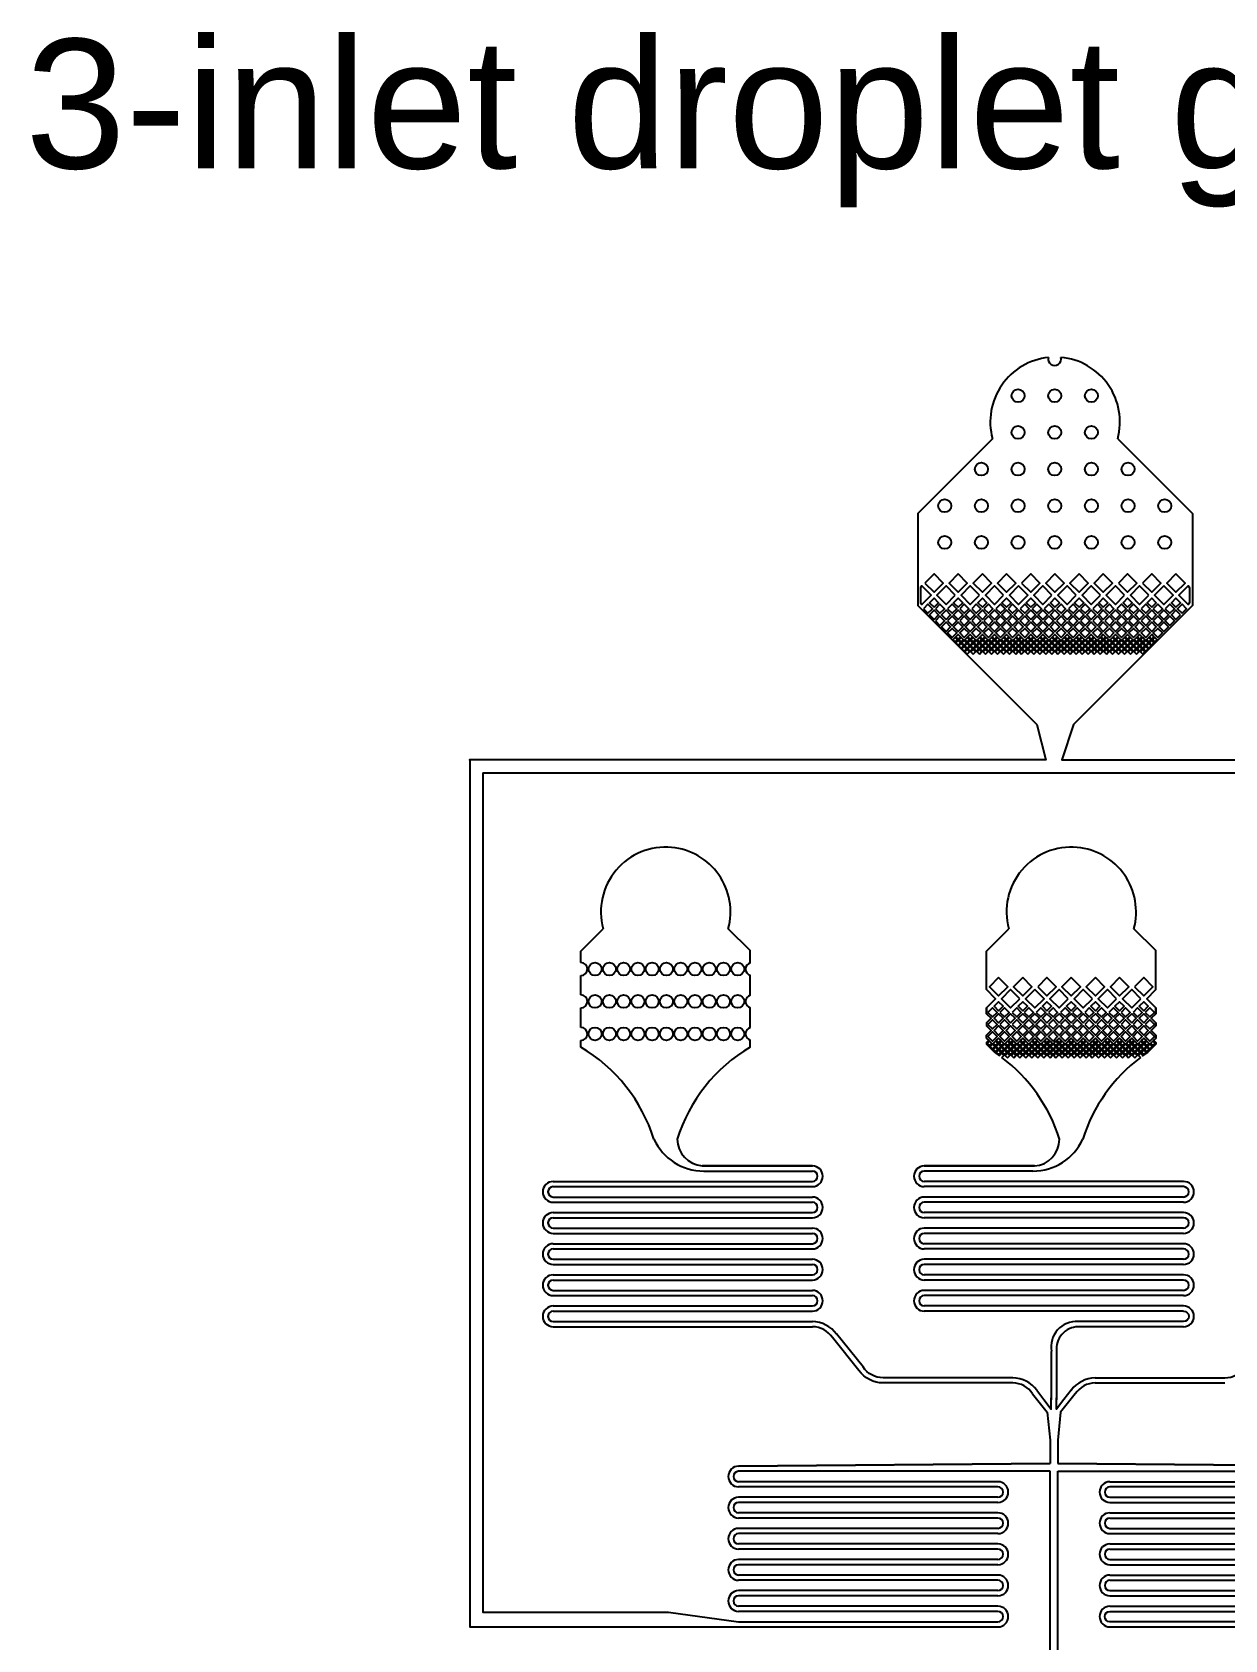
# Model space of a CAD drawing. Header units: inches. Extents: x 1277 to 1304299, y 7085 to 100777.
# Drawn here: x 1277 to 10478, y 16814 to 29211 of the extents above; entities that cross this region are included whole.
import ezdxf

# ---------------------------------------------------------------- set-up
doc = ezdxf.new("R2010")
doc.units = ezdxf.units.IN
doc.header["$MEASUREMENT"] = 0
doc.styles.get("Standard").update_dxf_attribs({"font": 'arial.ttf'})

msp = doc.modelspace()

# ---------------------------------------------------------------- linework, layer by layer
for p, q in [((9727, 24661), (9692, 24625)), ((9692, 24625), (9727, 24590)), ((9738, 24579), (9774, 24543)), ((9738, 24579), (9774, 24543)), ((9809, 24579), (9774, 24614)), ((5510, 21787), (5510, 21937)), ((6817, 21785), (6817, 21939)), ((5510, 21537), (5510, 21687)), ((6817, 21535), (6817, 21689)), ((8639, 21455), (8639, 21478)), ((9852, 21549), (9817, 21513)), ((9817, 21513), (9852, 21478)), ((9863, 21467), (9899, 21431)), ((9863, 21467), (9899, 21431)), ((9934, 21467), (9899, 21502)), ((9945, 21549), (9910, 21513)), ((9910, 21513), (9945, 21478)), ((5510, 21385), (5510, 21437)), ((6817, 21385), (6817, 21439)), ((9945, 21409), (9945, 21420)), ((9945, 21420), (9945, 21409)), ((5296, 20349), (7296, 20349)), ((6458, 20429), (7296, 20429)), ((10159, 20349), (8159, 20349)), ((5296, 20309), (7296, 20309)), ((5296, 20229), (7296, 20229)), ((10159, 20309), (8159, 20309)), ((10159, 20229), (8159, 20229)), ((5296, 20189), (7296, 20189)), ((5296, 20109), (7296, 20109)), ((10159, 20189), (8159, 20189)), ((10159, 20109), (8159, 20109)), ((5296, 20069), (7296, 20069)), ((5296, 19989), (7296, 19989)), ((10159, 20069), (8159, 20069)), ((10159, 19989), (8159, 19989)), ((5296, 19949), (7296, 19949)), ((5296, 19869), (7296, 19869)), ((10159, 19949), (8159, 19949)), ((10159, 19869), (8159, 19869)), ((5296, 19829), (7296, 19829)), ((5296, 19749), (7296, 19749)), ((10159, 19829), (8159, 19829)), ((10159, 19749), (8159, 19749)), ((5296, 19709), (7296, 19709)), ((5296, 19589), (7296, 19589)), ((10159, 19709), (8159, 19709)), ((10159, 19629), (8159, 19629)), ((10159, 19589), (8159, 19589)), ((5296, 19509), (7296, 19509)), ((5296, 19469), (7296, 19469)), ((10159, 19509), (8159, 19509)), ((10159, 19469), (8159, 19469)), ((5296, 19389), (7296, 19389)), ((5296, 19349), (7296, 19349)), ((10159, 19389), (8159, 19389)), ((10159, 19349), (8159, 19349)), ((5296, 19269), (7296, 19269)), ((5296, 19229), (7296, 19229)), ((10159, 19229), (9346, 19229)), ((7654, 18891), (7450, 19145)), ((7687, 18919), (7482, 19173)), ((9478, 18795), (10478, 18795)), ((8727, 18114), (6727, 18114)), ((9099, 18114), (8727, 18114)), ((9129, 18114), (9099, 18114)), ((9129, 16715), (9129, 18114)), ((9189, 16715), (9189, 18114)), ((9189, 18114), (9219, 18114)), ((9219, 18114), (9591, 18114)), ((9591, 18114), (11591, 18114)), ((8727, 18034), (6727, 18034)), ((8727, 17994), (6727, 17994)), ((9591, 18034), (11591, 18034)), ((8727, 17914), (6727, 17914)), ((8727, 17874), (6727, 17874)), ((9591, 17874), (11591, 17874)), ((8727, 17794), (6727, 17794)), ((8727, 17754), (6727, 17754)), ((9591, 17794), (11591, 17794)), ((9591, 17754), (11591, 17754)), ((8727, 17674), (6727, 17674)), ((8727, 17634), (6727, 17634)), ((9591, 17634), (11591, 17634)), ((8727, 17554), (6727, 17554)), ((8727, 17514), (6727, 17514)), ((9591, 17554), (11591, 17554)), ((9591, 17514), (11591, 17514)), ((8727, 17434), (6727, 17434)), ((8727, 17394), (6727, 17394)), ((9591, 17394), (11591, 17394)), ((8727, 17314), (6727, 17314)), ((8727, 17274), (6727, 17274)), ((9591, 17314), (11591, 17314)), ((9591, 17274), (11591, 17274)), ((8727, 17194), (6727, 17194)), ((8727, 17154), (6727, 17154)), ((9591, 17154), (11591, 17154)), ((8727, 17074), (6727, 17074)), ((8727, 17034), (6727, 17034)), ((9591, 17074), (11591, 17074)), ((9591, 17034), (11591, 17034)), ((9591, 16914), (11591, 16914))]:
    msp.add_line(p, q)
for points in [[(8685, 26076), (8108, 25499), (8108, 24791), (9027, 23872), (9097, 23599), (4654, 23599), (4654, 17263), (4654, 16914), (6085, 16914), (6727, 16914), (8727, 16914)], [(9651, 26076), (10229, 25499), (10229, 24791), (9310, 23872), (9221, 23599), (13665, 23599), (13664, 17263), (13664, 16914), (12232, 16914), (11591, 16914)], [(8130, 24930), (8140, 24941), (8130, 24930), (8130, 24810), (8140, 24799), (8211, 24870), (8140, 24941)], [(10204, 24930), (10194, 24941), (10123, 24870), (10194, 24941), (10204, 24930), (10204, 24810), (10194, 24799), (10123, 24870), (10194, 24941), (10204, 24930), (10194, 24941)], [(10204, 24810), (10194, 24799), (10123, 24870), (10194, 24799), (10204, 24810)], [(5510, 22037), (5510, 22126), (5681, 22298)], [(6817, 22035), (6817, 22129), (6647, 22298)], [(8639, 21687), (8709, 21758), (8639, 21829), (8639, 22126), (8810, 22298)], [(9945, 21687), (9945, 21642), (9945, 21687), (9875, 21758), (9945, 21829), (9945, 22129), (9776, 22298)], [(8639, 21687), (8639, 21642), (8639, 21687)], [(8639, 21642), (8674, 21607), (8639, 21571), (8639, 21549)], [(9945, 21642), (9910, 21607), (9945, 21571)], [(8639, 21420), (8656, 21438), (8639, 21455)], [(9945, 21455), (9928, 21438), (9945, 21420)], [(8639, 21420), (8639, 21409), (8656, 21391), (8704, 21344)], [(8757, 21305), (8773, 21321), (8755, 21339), (8738, 21321), (8742, 21317)], [(9945, 21409), (9881, 21344), (9842, 21317), (9846, 21321), (9829, 21339), (9811, 21321), (9827, 21305)], [(6446, 20469), (7296, 20469), (6446, 20469)], [(9009, 20469), (8159, 20469), (9009, 20469)], [(9139, 19039), (9139, 18739), (9139, 18666)], [(9179, 19039), (9179, 18739), (9179, 18666)], [(9028, 18739), (9082, 18668), (9139, 18594), (9139, 18680)], [(9291, 18739), (9236, 18668), (9179, 18594), (9179, 18680)], [(8995, 18711), (9108, 18569), (9129, 18354), (9129, 18174)], [(9323, 18711), (9211, 18569), (9189, 18354), (9189, 18174)]]:
    msp.add_lwpolyline(points)
for points in [[(8163, 24963), (8234, 24893), (8304, 24963), (8234, 25034)], [(8398, 24870), (8327, 24941), (8256, 24870), (8327, 24799)], [(8420, 25034), (8350, 24963), (8420, 24893), (8491, 24963)], [(8584, 24870), (8514, 24941), (8443, 24870), (8514, 24799)], [(8607, 25034), (8536, 24963), (8607, 24893), (8678, 24963)], [(8771, 24870), (8700, 24941), (8630, 24870), (8700, 24799)], [(8794, 25034), (8723, 24963), (8794, 24893), (8864, 24963)], [(8887, 24941), (8816, 24870), (8887, 24799), (8958, 24870)], [(8910, 24963), (8980, 24893), (9051, 24963), (8980, 25034)], [(9144, 24870), (9074, 24941), (9003, 24870), (9074, 24799)], [(9167, 25034), (9096, 24963), (9167, 24893), (9238, 24963)], [(9331, 24870), (9260, 24941), (9190, 24870), (9260, 24799)], [(9354, 25034), (9283, 24963), (9354, 24893), (9424, 24963)], [(9518, 24870), (9447, 24941), (9376, 24870), (9447, 24799)], [(9540, 25034), (9470, 24963), (9540, 24893), (9611, 24963)], [(9704, 24870), (9634, 24941), (9563, 24870), (9634, 24799)], [(9656, 24963), (9727, 24893), (9798, 24963), (9727, 25034)], [(9891, 24870), (9820, 24941), (9750, 24870), (9820, 24799)], [(9843, 24963), (9914, 24893), (9984, 24963), (9914, 25034)], [(10007, 24941), (9936, 24870), (10007, 24799), (10078, 24870)], [(10100, 25034), (10030, 24963), (10100, 24893), (10171, 24963)], [(8152, 24765), (8187, 24730), (8222, 24765), (8187, 24801)], [(8234, 24777), (8269, 24812), (8234, 24847), (8198, 24812)], [(8245, 24765), (8280, 24730), (8316, 24765), (8280, 24801)], [(8338, 24765), (8374, 24730), (8409, 24765), (8374, 24801)], [(8420, 24777), (8456, 24812), (8420, 24847), (8385, 24812)], [(8432, 24765), (8467, 24730), (8502, 24765), (8467, 24801)], [(8525, 24765), (8560, 24730), (8596, 24765), (8560, 24801)], [(8607, 24777), (8642, 24812), (8607, 24847), (8572, 24812)], [(8618, 24765), (8654, 24730), (8689, 24765), (8654, 24801)], [(8712, 24765), (8747, 24730), (8782, 24765), (8747, 24801)], [(8794, 24777), (8829, 24812), (8794, 24847), (8758, 24812)], [(8805, 24765), (8840, 24730), (8876, 24765), (8840, 24801)], [(8898, 24765), (8934, 24730), (8969, 24765), (8934, 24801)], [(8980, 24777), (9016, 24812), (8980, 24847), (8945, 24812)], [(8992, 24765), (9027, 24730), (9062, 24765), (9027, 24801)], [(9085, 24765), (9120, 24730), (9156, 24765), (9120, 24801)], [(9167, 24777), (9202, 24812), (9167, 24847), (9132, 24812)], [(9178, 24765), (9214, 24730), (9249, 24765), (9214, 24801)], [(9272, 24765), (9307, 24730), (9342, 24765), (9307, 24801)], [(9354, 24777), (9389, 24812), (9354, 24847), (9318, 24812)], [(9365, 24765), (9400, 24730), (9436, 24765), (9400, 24801)], [(9458, 24765), (9494, 24730), (9529, 24765), (9494, 24801)], [(9540, 24777), (9576, 24812), (9540, 24847), (9505, 24812)], [(9552, 24765), (9587, 24730), (9622, 24765), (9587, 24801)], [(9645, 24765), (9680, 24730), (9716, 24765), (9680, 24801)], [(9727, 24777), (9762, 24812), (9727, 24847), (9692, 24812)], [(9738, 24765), (9774, 24730), (9809, 24765), (9774, 24801)], [(9832, 24765), (9867, 24730), (9902, 24765), (9867, 24801)], [(9914, 24777), (9949, 24812), (9914, 24847), (9878, 24812)], [(9925, 24765), (9960, 24730), (9996, 24765), (9960, 24801)], [(10018, 24765), (10054, 24730), (10089, 24765), (10054, 24801)], [(10100, 24777), (10136, 24812), (10100, 24847), (10065, 24812)], [(10147, 24730), (10182, 24765), (10147, 24801), (10112, 24765)], [(8234, 24683), (8269, 24719), (8234, 24754), (8198, 24719)], [(8245, 24672), (8280, 24637), (8316, 24672), (8280, 24707)], [(8327, 24683), (8362, 24719), (8327, 24754), (8292, 24719)], [(8338, 24672), (8374, 24637), (8409, 24672), (8374, 24707)], [(8420, 24683), (8456, 24719), (8420, 24754), (8385, 24719)], [(8432, 24672), (8467, 24637), (8502, 24672), (8467, 24707)], [(8514, 24683), (8549, 24719), (8514, 24754), (8478, 24719)], [(8525, 24672), (8560, 24637), (8596, 24672), (8560, 24707)], [(8607, 24683), (8642, 24719), (8607, 24754), (8572, 24719)], [(8618, 24672), (8654, 24637), (8689, 24672), (8654, 24707)], [(8700, 24683), (8736, 24719), (8700, 24754), (8665, 24719)], [(8712, 24672), (8747, 24637), (8782, 24672), (8747, 24707)], [(8794, 24683), (8829, 24719), (8794, 24754), (8758, 24719)], [(8840, 24637), (8876, 24672), (8840, 24707), (8805, 24672)], [(8887, 24683), (8922, 24719), (8887, 24754), (8852, 24719)], [(8934, 24637), (8969, 24672), (8934, 24707), (8898, 24672)], [(8980, 24683), (9016, 24719), (8980, 24754), (8945, 24719)], [(8992, 24672), (9027, 24637), (9062, 24672), (9027, 24707)], [(9074, 24683), (9109, 24719), (9074, 24754), (9038, 24719)], [(9085, 24672), (9120, 24637), (9156, 24672), (9120, 24707)], [(9167, 24683), (9202, 24719), (9167, 24754), (9132, 24719)], [(9178, 24672), (9214, 24637), (9249, 24672), (9214, 24707)], [(9260, 24683), (9296, 24719), (9260, 24754), (9225, 24719)], [(9272, 24672), (9307, 24637), (9342, 24672), (9307, 24707)], [(9354, 24683), (9389, 24719), (9354, 24754), (9318, 24719)], [(9365, 24672), (9400, 24637), (9436, 24672), (9400, 24707)], [(9447, 24683), (9482, 24719), (9447, 24754), (9412, 24719)], [(9458, 24672), (9494, 24637), (9529, 24672), (9494, 24707)], [(9540, 24683), (9576, 24719), (9540, 24754), (9505, 24719)], [(9552, 24672), (9587, 24637), (9622, 24672), (9587, 24707)], [(9634, 24683), (9669, 24719), (9634, 24754), (9598, 24719)], [(9645, 24672), (9680, 24637), (9716, 24672), (9680, 24707)], [(9727, 24683), (9762, 24719), (9727, 24754), (9692, 24719)], [(9738, 24672), (9774, 24637), (9809, 24672), (9774, 24707)], [(9820, 24683), (9856, 24719), (9820, 24754), (9785, 24719)], [(9832, 24672), (9867, 24637), (9902, 24672), (9867, 24707)], [(9914, 24683), (9949, 24719), (9914, 24754), (9878, 24719)], [(9925, 24672), (9960, 24637), (9996, 24672), (9960, 24707)], [(10007, 24683), (10042, 24719), (10007, 24754), (9972, 24719)], [(10054, 24637), (10089, 24672), (10054, 24707), (10018, 24672)], [(10136, 24719), (10100, 24754), (10065, 24719), (10100, 24683)], [(8327, 24661), (8292, 24625), (8327, 24590), (8362, 24625), (8327, 24661), (8362, 24625), (8327, 24590), (8292, 24625)], [(8292, 24625), (8327, 24590), (8362, 24625), (8327, 24661)], [(8374, 24614), (8338, 24579), (8374, 24543), (8409, 24579), (8374, 24614), (8409, 24579), (8374, 24543), (8338, 24579)], [(8338, 24579), (8374, 24543), (8409, 24579), (8374, 24614)], [(8420, 24661), (8385, 24625), (8420, 24590), (8456, 24625), (8420, 24661), (8456, 24625), (8420, 24590), (8385, 24625)], [(8385, 24625), (8420, 24590), (8456, 24625), (8420, 24661)], [(8420, 24532), (8438, 24550), (8420, 24567), (8403, 24550)], [(8467, 24614), (8432, 24579), (8467, 24543), (8502, 24579), (8467, 24614), (8502, 24579), (8467, 24543), (8432, 24579)], [(8432, 24579), (8467, 24543), (8502, 24579), (8467, 24614)], [(8514, 24661), (8478, 24625), (8514, 24590), (8549, 24625), (8514, 24661), (8549, 24625), (8514, 24590), (8478, 24625)], [(8478, 24625), (8514, 24590), (8549, 24625), (8514, 24661)], [(8514, 24532), (8531, 24550), (8514, 24567), (8496, 24550)], [(8560, 24614), (8525, 24579), (8560, 24543), (8596, 24579), (8560, 24614), (8596, 24579), (8560, 24543), (8525, 24579)], [(8525, 24579), (8560, 24543), (8596, 24579), (8560, 24614)], [(8607, 24661), (8572, 24625), (8607, 24590), (8642, 24625), (8607, 24661), (8642, 24625), (8607, 24590), (8572, 24625)], [(8572, 24625), (8607, 24590), (8642, 24625), (8607, 24661)], [(8607, 24532), (8625, 24550), (8607, 24567), (8589, 24550)], [(8654, 24614), (8618, 24579), (8654, 24543), (8689, 24579), (8654, 24614), (8689, 24579), (8654, 24543), (8618, 24579)], [(8618, 24579), (8654, 24543), (8689, 24579), (8654, 24614)], [(8700, 24661), (8665, 24625), (8700, 24590), (8736, 24625), (8700, 24661), (8736, 24625), (8700, 24590), (8665, 24625)], [(8665, 24625), (8700, 24590), (8736, 24625), (8700, 24661)], [(8700, 24532), (8718, 24550), (8700, 24567), (8683, 24550)], [(8747, 24614), (8712, 24579), (8747, 24543), (8782, 24579), (8747, 24614), (8782, 24579), (8747, 24543), (8712, 24579)], [(8712, 24579), (8747, 24543), (8782, 24579), (8747, 24614)], [(8794, 24661), (8758, 24625), (8794, 24590), (8829, 24625), (8794, 24661), (8829, 24625), (8794, 24590), (8758, 24625)], [(8758, 24625), (8794, 24590), (8829, 24625), (8794, 24661)], [(8794, 24532), (8811, 24550), (8794, 24567), (8776, 24550)], [(8840, 24614), (8805, 24579), (8840, 24543), (8876, 24579), (8840, 24614), (8876, 24579), (8840, 24543), (8805, 24579)], [(8805, 24579), (8840, 24543), (8876, 24579), (8840, 24614)], [(8852, 24625), (8887, 24590), (8922, 24625), (8887, 24661), (8852, 24625), (8887, 24661), (8922, 24625), (8887, 24590)], [(8887, 24590), (8922, 24625), (8887, 24661), (8852, 24625)], [(8887, 24532), (8905, 24550), (8887, 24567), (8869, 24550)], [(8898, 24579), (8934, 24543), (8969, 24579), (8934, 24614), (8898, 24579), (8934, 24614), (8969, 24579), (8934, 24543)], [(8934, 24543), (8969, 24579), (8934, 24614), (8898, 24579)], [(8945, 24625), (8980, 24590), (9016, 24625), (8980, 24661), (8945, 24625), (8980, 24661), (9016, 24625), (8980, 24590)], [(8980, 24590), (9016, 24625), (8980, 24661), (8945, 24625)], [(8980, 24532), (8998, 24550), (8980, 24567), (8963, 24550)], [(8992, 24579), (9027, 24543), (9062, 24579), (9027, 24614), (8992, 24579), (9027, 24614), (9062, 24579), (9027, 24543)], [(9027, 24543), (9062, 24579), (9027, 24614), (8992, 24579)], [(9074, 24661), (9038, 24625), (9074, 24590), (9109, 24625), (9074, 24661), (9109, 24625), (9074, 24590), (9038, 24625)], [(9038, 24625), (9074, 24590), (9109, 24625), (9074, 24661)], [(9074, 24532), (9091, 24550), (9074, 24567), (9056, 24550)], [(9120, 24614), (9085, 24579), (9120, 24543), (9156, 24579), (9120, 24614), (9156, 24579), (9120, 24543), (9085, 24579)], [(9085, 24579), (9120, 24543), (9156, 24579), (9120, 24614)], [(9167, 24661), (9132, 24625), (9167, 24590), (9202, 24625), (9167, 24661), (9202, 24625), (9167, 24590), (9132, 24625)], [(9132, 24625), (9167, 24590), (9202, 24625), (9167, 24661)], [(9167, 24532), (9185, 24550), (9167, 24567), (9149, 24550)], [(9214, 24614), (9178, 24579), (9214, 24543), (9249, 24579), (9214, 24614), (9249, 24579), (9214, 24543), (9178, 24579)], [(9178, 24579), (9214, 24543), (9249, 24579), (9214, 24614)], [(9260, 24661), (9225, 24625), (9260, 24590), (9296, 24625), (9260, 24661), (9296, 24625), (9260, 24590), (9225, 24625)], [(9225, 24625), (9260, 24590), (9296, 24625), (9260, 24661)], [(9260, 24532), (9278, 24550), (9260, 24567), (9243, 24550)], [(9307, 24614), (9272, 24579), (9307, 24543), (9342, 24579), (9307, 24614), (9342, 24579), (9307, 24543), (9272, 24579)], [(9272, 24579), (9307, 24543), (9342, 24579), (9307, 24614)], [(9354, 24661), (9318, 24625), (9354, 24590), (9389, 24625), (9354, 24661), (9389, 24625), (9354, 24590), (9318, 24625)], [(9318, 24625), (9354, 24590), (9389, 24625), (9354, 24661)], [(9354, 24532), (9371, 24550), (9354, 24567), (9336, 24550)], [(9400, 24614), (9365, 24579), (9400, 24543), (9436, 24579), (9400, 24614), (9436, 24579), (9400, 24543), (9365, 24579)], [(9365, 24579), (9400, 24543), (9436, 24579), (9400, 24614)], [(9447, 24661), (9412, 24625), (9447, 24590), (9482, 24625), (9447, 24661), (9482, 24625), (9447, 24590), (9412, 24625)], [(9412, 24625), (9447, 24590), (9482, 24625), (9447, 24661)], [(9447, 24532), (9465, 24550), (9447, 24567), (9429, 24550)], [(9494, 24614), (9458, 24579), (9494, 24543), (9529, 24579), (9494, 24614), (9529, 24579), (9494, 24543), (9458, 24579)], [(9458, 24579), (9494, 24543), (9529, 24579), (9494, 24614)], [(9540, 24661), (9505, 24625), (9540, 24590), (9576, 24625), (9540, 24661), (9576, 24625), (9540, 24590), (9505, 24625)], [(9505, 24625), (9540, 24590), (9576, 24625), (9540, 24661)], [(9540, 24532), (9558, 24550), (9540, 24567), (9523, 24550)], [(9587, 24614), (9552, 24579), (9587, 24543), (9622, 24579), (9587, 24614), (9622, 24579), (9587, 24543), (9552, 24579)], [(9552, 24579), (9587, 24543), (9622, 24579), (9587, 24614)], [(9634, 24661), (9598, 24625), (9634, 24590), (9669, 24625), (9634, 24661), (9669, 24625), (9634, 24590), (9598, 24625)], [(9598, 24625), (9634, 24590), (9669, 24625), (9634, 24661)], [(9634, 24532), (9651, 24550), (9634, 24567), (9616, 24550)], [(9680, 24614), (9645, 24579), (9680, 24543), (9716, 24579), (9680, 24614), (9716, 24579), (9680, 24543), (9645, 24579)], [(9645, 24579), (9680, 24543), (9716, 24579), (9680, 24614)], [(9727, 24590), (9692, 24625), (9727, 24661), (9692, 24625), (9727, 24590), (9762, 24625), (9727, 24590), (9762, 24625), (9727, 24661), (9762, 24625)], [(9727, 24532), (9745, 24550), (9727, 24567), (9709, 24550)], [(9774, 24543), (9809, 24579), (9774, 24543), (9809, 24579), (9774, 24614), (9738, 24579), (9774, 24614), (9738, 24579)], [(9820, 24661), (9785, 24625), (9820, 24590), (9856, 24625), (9820, 24661), (9856, 24625), (9820, 24590), (9785, 24625)], [(9785, 24625), (9820, 24590), (9856, 24625), (9820, 24661)], [(9820, 24532), (9838, 24550), (9820, 24567), (9803, 24550)], [(9867, 24614), (9832, 24579), (9867, 24543), (9902, 24579), (9867, 24614), (9902, 24579), (9867, 24543), (9832, 24579)], [(9832, 24579), (9867, 24543), (9902, 24579), (9867, 24614)], [(9914, 24661), (9878, 24625), (9914, 24590), (9949, 24625), (9914, 24661), (9949, 24625), (9914, 24590), (9878, 24625)], [(9878, 24625), (9914, 24590), (9949, 24625), (9914, 24661)], [(9914, 24532), (9931, 24550), (9914, 24567), (9896, 24550)], [(9960, 24614), (9925, 24579), (9960, 24543), (9996, 24579), (9960, 24614), (9996, 24579), (9960, 24543), (9925, 24579)], [(9925, 24579), (9960, 24543), (9996, 24579), (9960, 24614)], [(10007, 24661), (9972, 24625), (10007, 24590), (10042, 24625), (10007, 24661), (10042, 24625), (10007, 24590), (9972, 24625)], [(9972, 24625), (10007, 24590), (10042, 24625), (10007, 24661)], [(8397, 24509), (8415, 24526), (8397, 24544), (8379, 24526)], [(8420, 24485), (8438, 24503), (8420, 24521), (8403, 24503)], [(8444, 24509), (8461, 24526), (8444, 24544), (8426, 24526)], [(8444, 24462), (8461, 24480), (8444, 24497), (8426, 24480)], [(8467, 24485), (8485, 24503), (8467, 24521), (8449, 24503)], [(8467, 24439), (8485, 24456), (8467, 24474), (8449, 24456)], [(8490, 24509), (8508, 24526), (8490, 24544), (8473, 24526)], [(8490, 24462), (8508, 24480), (8490, 24497), (8473, 24480)], [(8490, 24415), (8508, 24433), (8490, 24451), (8473, 24433)], [(8514, 24485), (8531, 24503), (8514, 24521), (8496, 24503)], [(8514, 24439), (8531, 24456), (8514, 24474), (8496, 24456)], [(8537, 24509), (8555, 24526), (8537, 24544), (8519, 24526)], [(8537, 24462), (8555, 24480), (8537, 24497), (8519, 24480)], [(8537, 24415), (8555, 24433), (8537, 24451), (8519, 24433)], [(8560, 24485), (8578, 24503), (8560, 24521), (8543, 24503)], [(8560, 24439), (8578, 24456), (8560, 24474), (8543, 24456)], [(8584, 24509), (8601, 24526), (8584, 24544), (8566, 24526)], [(8584, 24462), (8601, 24480), (8584, 24497), (8566, 24480)], [(8584, 24415), (8601, 24433), (8584, 24451), (8566, 24433)], [(8607, 24485), (8625, 24503), (8607, 24521), (8589, 24503)], [(8607, 24439), (8625, 24456), (8607, 24474), (8589, 24456)], [(8630, 24509), (8648, 24526), (8630, 24544), (8613, 24526)], [(8630, 24462), (8648, 24480), (8630, 24497), (8613, 24480)], [(8630, 24415), (8648, 24433), (8630, 24451), (8613, 24433)], [(8654, 24485), (8671, 24503), (8654, 24521), (8636, 24503)], [(8654, 24439), (8671, 24456), (8654, 24474), (8636, 24456)], [(8677, 24509), (8695, 24526), (8677, 24544), (8659, 24526)], [(8677, 24462), (8695, 24480), (8677, 24497), (8659, 24480)], [(8677, 24415), (8695, 24433), (8677, 24451), (8659, 24433)], [(8700, 24485), (8718, 24503), (8700, 24521), (8683, 24503)], [(8700, 24439), (8718, 24456), (8700, 24474), (8683, 24456)], [(8724, 24509), (8741, 24526), (8724, 24544), (8706, 24526)], [(8724, 24462), (8741, 24480), (8724, 24497), (8706, 24480)], [(8724, 24415), (8741, 24433), (8724, 24451), (8706, 24433)], [(8747, 24485), (8765, 24503), (8747, 24521), (8729, 24503)], [(8747, 24439), (8765, 24456), (8747, 24474), (8729, 24456)], [(8770, 24509), (8788, 24526), (8770, 24544), (8753, 24526)], [(8770, 24462), (8788, 24480), (8770, 24497), (8753, 24480)], [(8770, 24415), (8788, 24433), (8770, 24451), (8753, 24433)], [(8794, 24485), (8811, 24503), (8794, 24521), (8776, 24503)], [(8794, 24439), (8811, 24456), (8794, 24474), (8776, 24456)], [(8817, 24509), (8835, 24526), (8817, 24544), (8799, 24526)], [(8817, 24462), (8835, 24480), (8817, 24497), (8799, 24480)], [(8817, 24415), (8835, 24433), (8817, 24451), (8799, 24433)], [(8840, 24485), (8858, 24503), (8840, 24521), (8823, 24503)], [(8840, 24439), (8858, 24456), (8840, 24474), (8823, 24456)], [(8864, 24509), (8881, 24526), (8864, 24544), (8846, 24526)], [(8864, 24462), (8881, 24480), (8864, 24497), (8846, 24480)], [(8864, 24415), (8881, 24433), (8864, 24451), (8846, 24433)], [(8887, 24485), (8905, 24503), (8887, 24521), (8869, 24503)], [(8887, 24439), (8905, 24456), (8887, 24474), (8869, 24456)], [(8910, 24509), (8928, 24526), (8910, 24544), (8893, 24526)], [(8910, 24462), (8928, 24480), (8910, 24497), (8893, 24480)], [(8910, 24415), (8928, 24433), (8910, 24451), (8893, 24433)], [(8934, 24485), (8951, 24503), (8934, 24521), (8916, 24503)], [(8934, 24439), (8951, 24456), (8934, 24474), (8916, 24456)], [(8957, 24509), (8975, 24526), (8957, 24544), (8939, 24526)], [(8957, 24462), (8975, 24480), (8957, 24497), (8939, 24480)], [(8957, 24415), (8975, 24433), (8957, 24451), (8939, 24433)], [(8980, 24485), (8998, 24503), (8980, 24521), (8963, 24503)], [(8980, 24439), (8998, 24456), (8980, 24474), (8963, 24456)], [(9004, 24509), (9021, 24526), (9004, 24544), (8986, 24526)], [(9004, 24462), (9021, 24480), (9004, 24497), (8986, 24480)], [(9004, 24415), (9021, 24433), (9004, 24451), (8986, 24433)], [(9027, 24485), (9045, 24503), (9027, 24521), (9009, 24503)], [(9027, 24439), (9045, 24456), (9027, 24474), (9009, 24456)], [(9050, 24509), (9068, 24526), (9050, 24544), (9033, 24526)], [(9050, 24462), (9068, 24480), (9050, 24497), (9033, 24480)], [(9050, 24415), (9068, 24433), (9050, 24451), (9033, 24433)], [(9074, 24485), (9091, 24503), (9074, 24521), (9056, 24503)], [(9074, 24439), (9091, 24456), (9074, 24474), (9056, 24456)], [(9097, 24509), (9115, 24526), (9097, 24544), (9079, 24526)], [(9097, 24462), (9115, 24480), (9097, 24497), (9079, 24480)], [(9097, 24415), (9115, 24433), (9097, 24451), (9079, 24433)], [(9120, 24485), (9138, 24503), (9120, 24521), (9103, 24503)], [(9120, 24439), (9138, 24456), (9120, 24474), (9103, 24456)], [(9144, 24509), (9161, 24526), (9144, 24544), (9126, 24526)], [(9144, 24462), (9161, 24480), (9144, 24497), (9126, 24480)], [(9144, 24415), (9161, 24433), (9144, 24451), (9126, 24433)], [(9167, 24485), (9185, 24503), (9167, 24521), (9149, 24503)], [(9167, 24439), (9185, 24456), (9167, 24474), (9149, 24456)], [(9190, 24509), (9208, 24526), (9190, 24544), (9173, 24526)], [(9190, 24462), (9208, 24480), (9190, 24497), (9173, 24480)], [(9190, 24415), (9208, 24433), (9190, 24451), (9173, 24433)], [(9214, 24485), (9231, 24503), (9214, 24521), (9196, 24503)], [(9214, 24439), (9231, 24456), (9214, 24474), (9196, 24456)], [(9237, 24509), (9255, 24526), (9237, 24544), (9219, 24526)], [(9237, 24462), (9255, 24480), (9237, 24497), (9219, 24480)], [(9237, 24415), (9255, 24433), (9237, 24451), (9219, 24433)], [(9260, 24485), (9278, 24503), (9260, 24521), (9243, 24503)], [(9260, 24439), (9278, 24456), (9260, 24474), (9243, 24456)], [(9284, 24509), (9301, 24526), (9284, 24544), (9266, 24526)], [(9284, 24462), (9301, 24480), (9284, 24497), (9266, 24480)], [(9284, 24415), (9301, 24433), (9284, 24451), (9266, 24433)], [(9307, 24485), (9325, 24503), (9307, 24521), (9289, 24503)], [(9307, 24439), (9325, 24456), (9307, 24474), (9289, 24456)], [(9330, 24509), (9348, 24526), (9330, 24544), (9313, 24526)], [(9330, 24462), (9348, 24480), (9330, 24497), (9313, 24480)], [(9330, 24415), (9348, 24433), (9330, 24451), (9313, 24433)], [(9354, 24485), (9371, 24503), (9354, 24521), (9336, 24503)], [(9354, 24439), (9371, 24456), (9354, 24474), (9336, 24456)], [(9377, 24509), (9395, 24526), (9377, 24544), (9359, 24526)], [(9377, 24462), (9395, 24480), (9377, 24497), (9359, 24480)], [(9377, 24415), (9395, 24433), (9377, 24451), (9359, 24433)], [(9400, 24485), (9418, 24503), (9400, 24521), (9383, 24503)], [(9400, 24439), (9418, 24456), (9400, 24474), (9383, 24456)], [(9424, 24509), (9441, 24526), (9424, 24544), (9406, 24526)], [(9424, 24462), (9441, 24480), (9424, 24497), (9406, 24480)], [(9424, 24415), (9441, 24433), (9424, 24451), (9406, 24433)], [(9447, 24485), (9465, 24503), (9447, 24521), (9429, 24503)], [(9447, 24439), (9465, 24456), (9447, 24474), (9429, 24456)], [(9470, 24509), (9488, 24526), (9470, 24544), (9453, 24526)], [(9470, 24462), (9488, 24480), (9470, 24497), (9453, 24480)], [(9470, 24415), (9488, 24433), (9470, 24451), (9453, 24433)], [(9494, 24485), (9511, 24503), (9494, 24521), (9476, 24503)], [(9494, 24439), (9511, 24456), (9494, 24474), (9476, 24456)], [(9517, 24509), (9535, 24526), (9517, 24544), (9499, 24526)], [(9517, 24462), (9535, 24480), (9517, 24497), (9499, 24480)], [(9517, 24415), (9535, 24433), (9517, 24451), (9499, 24433)], [(9540, 24485), (9558, 24503), (9540, 24521), (9523, 24503)], [(9540, 24439), (9558, 24456), (9540, 24474), (9523, 24456)], [(9564, 24509), (9581, 24526), (9564, 24544), (9546, 24526)], [(9564, 24462), (9581, 24480), (9564, 24497), (9546, 24480)], [(9564, 24415), (9581, 24433), (9564, 24451), (9546, 24433)], [(9587, 24485), (9605, 24503), (9587, 24521), (9569, 24503)], [(9587, 24439), (9605, 24456), (9587, 24474), (9569, 24456)], [(9610, 24509), (9628, 24526), (9610, 24544), (9593, 24526)], [(9610, 24462), (9628, 24480), (9610, 24497), (9593, 24480)], [(9610, 24415), (9628, 24433), (9610, 24451), (9593, 24433)], [(9634, 24485), (9651, 24503), (9634, 24521), (9616, 24503)], [(9634, 24439), (9651, 24456), (9634, 24474), (9616, 24456)], [(9657, 24509), (9675, 24526), (9657, 24544), (9639, 24526)], [(9657, 24462), (9675, 24480), (9657, 24497), (9639, 24480)], [(9657, 24415), (9675, 24433), (9657, 24451), (9639, 24433)], [(9680, 24485), (9698, 24503), (9680, 24521), (9663, 24503)], [(9680, 24439), (9698, 24456), (9680, 24474), (9663, 24456)], [(9704, 24509), (9721, 24526), (9704, 24544), (9686, 24526)], [(9704, 24462), (9721, 24480), (9704, 24497), (9686, 24480)], [(9704, 24415), (9721, 24433), (9704, 24451), (9686, 24433)], [(9727, 24485), (9745, 24503), (9727, 24521), (9709, 24503)], [(9727, 24439), (9745, 24456), (9727, 24474), (9709, 24456)], [(9750, 24509), (9768, 24526), (9750, 24544), (9733, 24526)], [(9750, 24462), (9768, 24480), (9750, 24497), (9733, 24480)], [(9750, 24415), (9768, 24433), (9750, 24451), (9733, 24433)], [(9774, 24485), (9791, 24503), (9774, 24521), (9756, 24503)], [(9774, 24439), (9791, 24456), (9774, 24474), (9756, 24456)], [(9797, 24509), (9815, 24526), (9797, 24544), (9779, 24526)], [(9797, 24462), (9815, 24480), (9797, 24497), (9779, 24480)], [(9797, 24415), (9815, 24433), (9797, 24451), (9779, 24433)], [(9820, 24485), (9838, 24503), (9820, 24521), (9803, 24503)], [(9820, 24439), (9838, 24456), (9820, 24474), (9803, 24456)], [(9844, 24509), (9861, 24526), (9844, 24544), (9826, 24526)], [(9844, 24462), (9861, 24480), (9844, 24497), (9826, 24480)], [(9844, 24415), (9861, 24433), (9844, 24451), (9826, 24433)], [(9867, 24485), (9885, 24503), (9867, 24521), (9849, 24503)], [(9867, 24439), (9885, 24456), (9867, 24474), (9849, 24456)], [(9890, 24509), (9908, 24526), (9890, 24544), (9873, 24526)], [(9890, 24462), (9908, 24480), (9890, 24497), (9873, 24480)], [(9914, 24485), (9931, 24503), (9914, 24521), (9896, 24503)], [(9937, 24509), (9955, 24526), (9937, 24544), (9919, 24526)], [(8732, 21922), (8661, 21851), (8732, 21781), (8803, 21851)], [(8896, 21758), (8825, 21829), (8754, 21758), (8825, 21687)], [(8919, 21922), (8848, 21851), (8919, 21781), (8989, 21851)], [(9012, 21829), (8941, 21758), (9012, 21687), (9083, 21758)], [(9035, 21851), (9105, 21781), (9176, 21851), (9105, 21922)], [(9269, 21758), (9199, 21829), (9128, 21758), (9199, 21687)], [(9292, 21922), (9221, 21851), (9292, 21781), (9363, 21851)], [(9456, 21758), (9385, 21829), (9315, 21758), (9385, 21687)], [(9479, 21922), (9408, 21851), (9479, 21781), (9549, 21851)], [(9643, 21758), (9572, 21829), (9501, 21758), (9572, 21687)], [(9665, 21922), (9595, 21851), (9665, 21781), (9736, 21851)], [(9829, 21758), (9759, 21829), (9688, 21758), (9759, 21687)], [(9781, 21851), (9852, 21781), (9923, 21851), (9852, 21922)], [(8732, 21665), (8767, 21700), (8732, 21735), (8697, 21700)], [(8919, 21665), (8954, 21700), (8919, 21735), (8883, 21700)], [(9105, 21665), (9141, 21700), (9105, 21735), (9070, 21700)], [(9292, 21665), (9327, 21700), (9292, 21735), (9257, 21700)], [(9479, 21665), (9514, 21700), (9479, 21735), (9443, 21700)], [(9665, 21665), (9701, 21700), (9665, 21735), (9630, 21700)], [(9852, 21665), (9887, 21700), (9852, 21735), (9817, 21700)], [(8650, 21653), (8685, 21618), (8721, 21653), (8685, 21689)], [(8650, 21560), (8685, 21525), (8721, 21560), (8685, 21595)], [(8732, 21571), (8767, 21607), (8732, 21642), (8697, 21607)], [(8743, 21653), (8779, 21618), (8814, 21653), (8779, 21689)], [(8743, 21560), (8779, 21525), (8814, 21560), (8779, 21595)], [(8825, 21571), (8861, 21607), (8825, 21642), (8790, 21607)], [(8837, 21653), (8872, 21618), (8907, 21653), (8872, 21689)], [(8837, 21560), (8872, 21525), (8907, 21560), (8872, 21595)], [(8919, 21571), (8954, 21607), (8919, 21642), (8883, 21607)], [(8930, 21653), (8965, 21618), (9001, 21653), (8965, 21689)], [(8965, 21525), (9001, 21560), (8965, 21595), (8930, 21560)], [(9012, 21571), (9047, 21607), (9012, 21642), (8977, 21607)], [(9023, 21653), (9059, 21618), (9094, 21653), (9059, 21689)], [(9059, 21525), (9094, 21560), (9059, 21595), (9023, 21560)], [(9105, 21571), (9141, 21607), (9105, 21642), (9070, 21607)], [(9117, 21653), (9152, 21618), (9187, 21653), (9152, 21689)], [(9117, 21560), (9152, 21525), (9187, 21560), (9152, 21595)], [(9199, 21571), (9234, 21607), (9199, 21642), (9163, 21607)], [(9210, 21653), (9245, 21618), (9281, 21653), (9245, 21689)], [(9210, 21560), (9245, 21525), (9281, 21560), (9245, 21595)], [(9292, 21571), (9327, 21607), (9292, 21642), (9257, 21607)], [(9303, 21653), (9339, 21618), (9374, 21653), (9339, 21689)], [(9303, 21560), (9339, 21525), (9374, 21560), (9339, 21595)], [(9385, 21571), (9421, 21607), (9385, 21642), (9350, 21607)], [(9397, 21653), (9432, 21618), (9467, 21653), (9432, 21689)], [(9397, 21560), (9432, 21525), (9467, 21560), (9432, 21595)], [(9479, 21571), (9514, 21607), (9479, 21642), (9443, 21607)], [(9490, 21653), (9525, 21618), (9561, 21653), (9525, 21689)], [(9490, 21560), (9525, 21525), (9561, 21560), (9525, 21595)], [(9572, 21571), (9607, 21607), (9572, 21642), (9537, 21607)], [(9583, 21653), (9619, 21618), (9654, 21653), (9619, 21689)], [(9583, 21560), (9619, 21525), (9654, 21560), (9619, 21595)], [(9665, 21571), (9701, 21607), (9665, 21642), (9630, 21607)], [(9677, 21653), (9712, 21618), (9747, 21653), (9712, 21689)], [(9677, 21560), (9712, 21525), (9747, 21560), (9712, 21595)], [(9759, 21571), (9794, 21607), (9759, 21642), (9723, 21607)], [(9770, 21653), (9805, 21618), (9841, 21653), (9805, 21689)], [(9770, 21560), (9805, 21525), (9841, 21560), (9805, 21595)], [(9852, 21571), (9887, 21607), (9852, 21642), (9817, 21607)], [(9863, 21653), (9899, 21618), (9934, 21653), (9899, 21689)], [(9863, 21560), (9899, 21525), (9934, 21560), (9899, 21595)], [(9945, 21549), (9945, 21571)], [(8639, 21478), (8674, 21513), (8639, 21478), (8674, 21513), (8639, 21549), (8674, 21513)], [(8685, 21502), (8650, 21467), (8685, 21431), (8721, 21467), (8685, 21502), (8721, 21467), (8685, 21431), (8650, 21467)], [(8650, 21467), (8685, 21431), (8721, 21467), (8685, 21502)], [(8732, 21549), (8697, 21513), (8732, 21478), (8767, 21513), (8732, 21549), (8767, 21513), (8732, 21478), (8697, 21513)], [(8697, 21513), (8732, 21478), (8767, 21513), (8732, 21549)], [(8732, 21420), (8750, 21438), (8732, 21455), (8714, 21438)], [(8779, 21502), (8743, 21467), (8779, 21431), (8814, 21467), (8779, 21502), (8814, 21467), (8779, 21431), (8743, 21467)], [(8743, 21467), (8779, 21431), (8814, 21467), (8779, 21502)], [(8825, 21549), (8790, 21513), (8825, 21478), (8861, 21513), (8825, 21549), (8861, 21513), (8825, 21478), (8790, 21513)], [(8790, 21513), (8825, 21478), (8861, 21513), (8825, 21549)], [(8825, 21420), (8843, 21438), (8825, 21455), (8808, 21438)], [(8872, 21502), (8837, 21467), (8872, 21431), (8907, 21467), (8872, 21502), (8907, 21467), (8872, 21431), (8837, 21467)], [(8837, 21467), (8872, 21431), (8907, 21467), (8872, 21502)], [(8919, 21549), (8883, 21513), (8919, 21478), (8954, 21513), (8919, 21549), (8954, 21513), (8919, 21478), (8883, 21513)], [(8883, 21513), (8919, 21478), (8954, 21513), (8919, 21549)], [(8919, 21420), (8936, 21438), (8919, 21455), (8901, 21438)], [(8965, 21502), (8930, 21467), (8965, 21431), (9001, 21467), (8965, 21502), (9001, 21467), (8965, 21431), (8930, 21467)], [(8930, 21467), (8965, 21431), (9001, 21467), (8965, 21502)], [(8977, 21513), (9012, 21478), (9047, 21513), (9012, 21549), (8977, 21513), (9012, 21549), (9047, 21513), (9012, 21478)], [(9012, 21478), (9047, 21513), (9012, 21549), (8977, 21513)], [(9012, 21420), (9030, 21438), (9012, 21455), (8994, 21438)], [(9023, 21467), (9059, 21431), (9094, 21467), (9059, 21502), (9023, 21467), (9059, 21502), (9094, 21467), (9059, 21431)], [(9059, 21431), (9094, 21467), (9059, 21502), (9023, 21467)], [(9070, 21513), (9105, 21478), (9141, 21513), (9105, 21549), (9070, 21513), (9105, 21549), (9141, 21513), (9105, 21478)], [(9105, 21478), (9141, 21513), (9105, 21549), (9070, 21513)], [(9105, 21420), (9123, 21438), (9105, 21455), (9088, 21438)], [(9117, 21467), (9152, 21431), (9187, 21467), (9152, 21502), (9117, 21467), (9152, 21502), (9187, 21467), (9152, 21431)], [(9152, 21431), (9187, 21467), (9152, 21502), (9117, 21467)], [(9199, 21549), (9163, 21513), (9199, 21478), (9234, 21513), (9199, 21549), (9234, 21513), (9199, 21478), (9163, 21513)], [(9163, 21513), (9199, 21478), (9234, 21513), (9199, 21549)], [(9199, 21420), (9216, 21438), (9199, 21455), (9181, 21438)], [(9245, 21502), (9210, 21467), (9245, 21431), (9281, 21467), (9245, 21502), (9281, 21467), (9245, 21431), (9210, 21467)], [(9210, 21467), (9245, 21431), (9281, 21467), (9245, 21502)], [(9292, 21549), (9257, 21513), (9292, 21478), (9327, 21513), (9292, 21549), (9327, 21513), (9292, 21478), (9257, 21513)], [(9257, 21513), (9292, 21478), (9327, 21513), (9292, 21549)], [(9292, 21420), (9310, 21438), (9292, 21455), (9274, 21438)], [(9339, 21502), (9303, 21467), (9339, 21431), (9374, 21467), (9339, 21502), (9374, 21467), (9339, 21431), (9303, 21467)], [(9303, 21467), (9339, 21431), (9374, 21467), (9339, 21502)], [(9385, 21549), (9350, 21513), (9385, 21478), (9421, 21513), (9385, 21549), (9421, 21513), (9385, 21478), (9350, 21513)], [(9350, 21513), (9385, 21478), (9421, 21513), (9385, 21549)], [(9385, 21420), (9403, 21438), (9385, 21455), (9368, 21438)], [(9432, 21502), (9397, 21467), (9432, 21431), (9467, 21467), (9432, 21502), (9467, 21467), (9432, 21431), (9397, 21467)], [(9397, 21467), (9432, 21431), (9467, 21467), (9432, 21502)], [(9479, 21549), (9443, 21513), (9479, 21478), (9514, 21513), (9479, 21549), (9514, 21513), (9479, 21478), (9443, 21513)], [(9443, 21513), (9479, 21478), (9514, 21513), (9479, 21549)], [(9479, 21420), (9496, 21438), (9479, 21455), (9461, 21438)], [(9525, 21502), (9490, 21467), (9525, 21431), (9561, 21467), (9525, 21502), (9561, 21467), (9525, 21431), (9490, 21467)], [(9490, 21467), (9525, 21431), (9561, 21467), (9525, 21502)], [(9572, 21549), (9537, 21513), (9572, 21478), (9607, 21513), (9572, 21549), (9607, 21513), (9572, 21478), (9537, 21513)], [(9537, 21513), (9572, 21478), (9607, 21513), (9572, 21549)], [(9572, 21420), (9590, 21438), (9572, 21455), (9554, 21438)], [(9619, 21502), (9583, 21467), (9619, 21431), (9654, 21467), (9619, 21502), (9654, 21467), (9619, 21431), (9583, 21467)], [(9583, 21467), (9619, 21431), (9654, 21467), (9619, 21502)], [(9665, 21549), (9630, 21513), (9665, 21478), (9701, 21513), (9665, 21549), (9701, 21513), (9665, 21478), (9630, 21513)], [(9630, 21513), (9665, 21478), (9701, 21513), (9665, 21549)], [(9665, 21420), (9683, 21438), (9665, 21455), (9648, 21438)], [(9712, 21502), (9677, 21467), (9712, 21431), (9747, 21467), (9712, 21502), (9747, 21467), (9712, 21431), (9677, 21467)], [(9677, 21467), (9712, 21431), (9747, 21467), (9712, 21502)], [(9759, 21549), (9723, 21513), (9759, 21478), (9794, 21513), (9759, 21549), (9794, 21513), (9759, 21478), (9723, 21513)], [(9723, 21513), (9759, 21478), (9794, 21513), (9759, 21549)], [(9759, 21420), (9776, 21438), (9759, 21455), (9741, 21438)], [(9805, 21502), (9770, 21467), (9805, 21431), (9841, 21467), (9805, 21502), (9841, 21467), (9805, 21431), (9770, 21467)], [(9770, 21467), (9805, 21431), (9841, 21467), (9805, 21502)], [(9852, 21478), (9817, 21513), (9852, 21549), (9817, 21513), (9852, 21478), (9887, 21513), (9852, 21478), (9887, 21513), (9852, 21549), (9887, 21513)], [(9852, 21420), (9870, 21438), (9852, 21455), (9834, 21438)], [(9899, 21431), (9934, 21467), (9899, 21431), (9934, 21467), (9899, 21502), (9863, 21467), (9899, 21502), (9863, 21467)], [(9945, 21478), (9910, 21513), (9945, 21549), (9910, 21513), (9945, 21478), (9945, 21455)], [(8662, 21397), (8680, 21414), (8662, 21432), (8644, 21414)], [(8685, 21373), (8703, 21391), (8685, 21409), (8668, 21391)], [(8709, 21397), (8726, 21414), (8709, 21432), (8691, 21414)], [(8709, 21350), (8726, 21368), (8709, 21385), (8691, 21368)], [(8732, 21373), (8750, 21391), (8732, 21409), (8714, 21391)], [(8732, 21327), (8750, 21344), (8732, 21362), (8714, 21344)], [(8755, 21397), (8773, 21414), (8755, 21432), (8738, 21414)], [(8755, 21350), (8773, 21368), (8755, 21385), (8738, 21368)], [(8779, 21373), (8796, 21391), (8779, 21409), (8761, 21391)], [(8779, 21327), (8796, 21344), (8779, 21362), (8761, 21344)], [(8802, 21397), (8820, 21414), (8802, 21432), (8784, 21414)], [(8802, 21350), (8820, 21368), (8802, 21385), (8784, 21368)], [(8802, 21303), (8820, 21321), (8802, 21339), (8784, 21321)], [(8825, 21373), (8843, 21391), (8825, 21409), (8808, 21391)], [(8825, 21327), (8843, 21344), (8825, 21362), (8808, 21344)], [(8849, 21397), (8866, 21414), (8849, 21432), (8831, 21414)], [(8849, 21350), (8866, 21368), (8849, 21385), (8831, 21368)], [(8849, 21303), (8866, 21321), (8849, 21339), (8831, 21321)], [(8872, 21373), (8890, 21391), (8872, 21409), (8854, 21391)], [(8872, 21327), (8890, 21344), (8872, 21362), (8854, 21344)], [(8895, 21397), (8913, 21414), (8895, 21432), (8878, 21414)], [(8895, 21350), (8913, 21368), (8895, 21385), (8878, 21368)], [(8895, 21303), (8913, 21321), (8895, 21339), (8878, 21321)], [(8919, 21373), (8936, 21391), (8919, 21409), (8901, 21391)], [(8919, 21327), (8936, 21344), (8919, 21362), (8901, 21344)], [(8942, 21397), (8960, 21414), (8942, 21432), (8924, 21414)], [(8942, 21350), (8960, 21368), (8942, 21385), (8924, 21368)], [(8942, 21303), (8960, 21321), (8942, 21339), (8924, 21321)], [(8965, 21373), (8983, 21391), (8965, 21409), (8948, 21391)], [(8965, 21327), (8983, 21344), (8965, 21362), (8948, 21344)], [(8989, 21397), (9006, 21414), (8989, 21432), (8971, 21414)], [(8989, 21350), (9006, 21368), (8989, 21385), (8971, 21368)], [(8989, 21303), (9006, 21321), (8989, 21339), (8971, 21321)], [(9012, 21373), (9030, 21391), (9012, 21409), (8994, 21391)], [(9012, 21327), (9030, 21344), (9012, 21362), (8994, 21344)], [(9035, 21397), (9053, 21414), (9035, 21432), (9018, 21414)], [(9035, 21350), (9053, 21368), (9035, 21385), (9018, 21368)], [(9035, 21303), (9053, 21321), (9035, 21339), (9018, 21321)], [(9059, 21373), (9076, 21391), (9059, 21409), (9041, 21391)], [(9059, 21327), (9076, 21344), (9059, 21362), (9041, 21344)], [(9082, 21397), (9100, 21414), (9082, 21432), (9064, 21414)], [(9082, 21350), (9100, 21368), (9082, 21385), (9064, 21368)], [(9082, 21303), (9100, 21321), (9082, 21339), (9064, 21321)], [(9105, 21373), (9123, 21391), (9105, 21409), (9088, 21391)], [(9105, 21327), (9123, 21344), (9105, 21362), (9088, 21344)], [(9129, 21397), (9146, 21414), (9129, 21432), (9111, 21414)], [(9129, 21350), (9146, 21368), (9129, 21385), (9111, 21368)], [(9129, 21303), (9146, 21321), (9129, 21339), (9111, 21321)], [(9152, 21373), (9170, 21391), (9152, 21409), (9134, 21391)], [(9152, 21327), (9170, 21344), (9152, 21362), (9134, 21344)], [(9175, 21397), (9193, 21414), (9175, 21432), (9158, 21414)], [(9175, 21350), (9193, 21368), (9175, 21385), (9158, 21368)], [(9175, 21303), (9193, 21321), (9175, 21339), (9158, 21321)], [(9199, 21373), (9216, 21391), (9199, 21409), (9181, 21391)], [(9199, 21327), (9216, 21344), (9199, 21362), (9181, 21344)], [(9222, 21397), (9240, 21414), (9222, 21432), (9204, 21414)], [(9222, 21350), (9240, 21368), (9222, 21385), (9204, 21368)], [(9222, 21303), (9240, 21321), (9222, 21339), (9204, 21321)], [(9245, 21373), (9263, 21391), (9245, 21409), (9228, 21391)], [(9245, 21327), (9263, 21344), (9245, 21362), (9228, 21344)], [(9269, 21397), (9286, 21414), (9269, 21432), (9251, 21414)], [(9269, 21350), (9286, 21368), (9269, 21385), (9251, 21368)], [(9269, 21303), (9286, 21321), (9269, 21339), (9251, 21321)], [(9292, 21373), (9310, 21391), (9292, 21409), (9274, 21391)], [(9292, 21327), (9310, 21344), (9292, 21362), (9274, 21344)], [(9315, 21397), (9333, 21414), (9315, 21432), (9298, 21414)], [(9315, 21350), (9333, 21368), (9315, 21385), (9298, 21368)], [(9315, 21303), (9333, 21321), (9315, 21339), (9298, 21321)], [(9339, 21373), (9356, 21391), (9339, 21409), (9321, 21391)], [(9339, 21327), (9356, 21344), (9339, 21362), (9321, 21344)], [(9362, 21397), (9380, 21414), (9362, 21432), (9344, 21414)], [(9362, 21350), (9380, 21368), (9362, 21385), (9344, 21368)], [(9362, 21303), (9380, 21321), (9362, 21339), (9344, 21321)], [(9385, 21373), (9403, 21391), (9385, 21409), (9368, 21391)], [(9385, 21327), (9403, 21344), (9385, 21362), (9368, 21344)], [(9409, 21397), (9426, 21414), (9409, 21432), (9391, 21414)], [(9409, 21350), (9426, 21368), (9409, 21385), (9391, 21368)], [(9409, 21303), (9426, 21321), (9409, 21339), (9391, 21321)], [(9432, 21373), (9450, 21391), (9432, 21409), (9414, 21391)], [(9432, 21327), (9450, 21344), (9432, 21362), (9414, 21344)], [(9455, 21397), (9473, 21414), (9455, 21432), (9438, 21414)], [(9455, 21350), (9473, 21368), (9455, 21385), (9438, 21368)], [(9455, 21303), (9473, 21321), (9455, 21339), (9438, 21321)], [(9479, 21373), (9496, 21391), (9479, 21409), (9461, 21391)], [(9479, 21327), (9496, 21344), (9479, 21362), (9461, 21344)], [(9502, 21397), (9520, 21414), (9502, 21432), (9484, 21414)], [(9502, 21350), (9520, 21368), (9502, 21385), (9484, 21368)], [(9502, 21303), (9520, 21321), (9502, 21339), (9484, 21321)], [(9525, 21373), (9543, 21391), (9525, 21409), (9508, 21391)], [(9525, 21327), (9543, 21344), (9525, 21362), (9508, 21344)], [(9549, 21397), (9566, 21414), (9549, 21432), (9531, 21414)], [(9549, 21350), (9566, 21368), (9549, 21385), (9531, 21368)], [(9549, 21303), (9566, 21321), (9549, 21339), (9531, 21321)], [(9572, 21373), (9590, 21391), (9572, 21409), (9554, 21391)], [(9572, 21327), (9590, 21344), (9572, 21362), (9554, 21344)], [(9595, 21397), (9613, 21414), (9595, 21432), (9578, 21414)], [(9595, 21350), (9613, 21368), (9595, 21385), (9578, 21368)], [(9595, 21303), (9613, 21321), (9595, 21339), (9578, 21321)], [(9619, 21373), (9636, 21391), (9619, 21409), (9601, 21391)], [(9619, 21327), (9636, 21344), (9619, 21362), (9601, 21344)], [(9642, 21397), (9660, 21414), (9642, 21432), (9624, 21414)], [(9642, 21350), (9660, 21368), (9642, 21385), (9624, 21368)], [(9642, 21303), (9660, 21321), (9642, 21339), (9624, 21321)], [(9665, 21373), (9683, 21391), (9665, 21409), (9648, 21391)], [(9665, 21327), (9683, 21344), (9665, 21362), (9648, 21344)], [(9689, 21397), (9706, 21414), (9689, 21432), (9671, 21414)], [(9689, 21350), (9706, 21368), (9689, 21385), (9671, 21368)], [(9689, 21303), (9706, 21321), (9689, 21339), (9671, 21321)], [(9712, 21373), (9730, 21391), (9712, 21409), (9694, 21391)], [(9712, 21327), (9730, 21344), (9712, 21362), (9694, 21344)], [(9735, 21397), (9753, 21414), (9735, 21432), (9718, 21414)], [(9735, 21350), (9753, 21368), (9735, 21385), (9718, 21368)], [(9735, 21303), (9753, 21321), (9735, 21339), (9718, 21321)], [(9759, 21373), (9776, 21391), (9759, 21409), (9741, 21391)], [(9759, 21327), (9776, 21344), (9759, 21362), (9741, 21344)], [(9782, 21397), (9800, 21414), (9782, 21432), (9764, 21414)], [(9782, 21350), (9800, 21368), (9782, 21385), (9764, 21368)], [(9782, 21303), (9800, 21321), (9782, 21339), (9764, 21321)], [(9805, 21373), (9823, 21391), (9805, 21409), (9788, 21391)], [(9805, 21327), (9823, 21344), (9805, 21362), (9788, 21344)], [(9829, 21397), (9846, 21414), (9829, 21432), (9811, 21414)], [(9829, 21350), (9846, 21368), (9829, 21385), (9811, 21368)], [(9852, 21373), (9870, 21391), (9852, 21409), (9834, 21391)], [(9852, 21327), (9870, 21344), (9852, 21362), (9834, 21344)], [(9875, 21397), (9893, 21414), (9875, 21432), (9858, 21414)], [(9875, 21350), (9893, 21368), (9875, 21385), (9858, 21368)], [(9899, 21373), (9916, 21391), (9899, 21409), (9881, 21391)], [(9922, 21397), (9940, 21414), (9922, 21432), (9904, 21414)], [(9129, 18174), (6727, 18154)], [(9189, 18174), (11591, 18154)]]:
    msp.add_lwpolyline(points, close=True)
for points in [[(4754, 23499), (10700, 23499), (13565, 23499), (13564, 17377), (13564, 17028), (12132, 17028), (11591, 16954), (9591, 16954, -1), (9591, 17034)], [(4754, 23499), (4754, 17377), (4754, 17028), (6185, 17028), (6727, 16954), (8727, 16954, 1), (8727, 17034)], [(6647, 22298, 0.465138), (6210, 22925, 0.521789), (5681, 22298)], [(9776, 22298, 0.465138), (9339, 22925, 0.521789), (8810, 22298)], [(8997, 20429), (8159, 20429, 1), (8159, 20349)], [(5296, 19629), (7296, 19629, 1), (7296, 19709)], [(10159, 19349, -1), (10159, 19269), (9346, 19269)], [(8995, 18711, 0.254726), (8841, 18795), (7841, 18795, -0.231791), (7654, 18891)], [(9028, 18739, 0.231791), (8841, 18835), (7841, 18835, -0.254726), (7687, 18919)], [(9478, 18835), (10478, 18835, 0.254726), (10632, 18919)], [(11591, 17994), (9591, 17994, 1), (9591, 17914), (11591, 17914)], [(9591, 17754, 1), (9591, 17674), (11591, 17674)], [(9591, 17514, 1), (9591, 17434), (11591, 17434)], [(9591, 17274, 1), (9591, 17194), (11591, 17194)]]:
    msp.add_lwpolyline(points, format="xyb")
for centre in [(8883, 26408), (9165, 26408), (9448, 26408), (8883, 26125), (9165, 26125), (9448, 26125), (8600, 25842), (8883, 25842), (9165, 25842), (9448, 25842), (9731, 25842), (8317, 25559), (8600, 25559), (8883, 25559), (9165, 25559), (9448, 25559), (9731, 25559), (10014, 25559), (8317, 25277), (8600, 25277), (8883, 25277), (9165, 25277), (9448, 25277), (9731, 25277), (10014, 25277), (5620, 21987), (5730, 21987), (5840, 21987), (5950, 21987), (6060, 21987), (6170, 21987), (6280, 21987), (6390, 21987), (6500, 21987), (6610, 21987), (6720, 21987), (5620, 21737), (5730, 21737), (5840, 21737), (5950, 21737), (6060, 21737), (6170, 21737), (6280, 21737), (6390, 21737), (6500, 21737), (6610, 21737), (6720, 21737), (5620, 21487), (5730, 21487), (5840, 21487), (5950, 21487), (6060, 21487), (6170, 21487), (6280, 21487), (6390, 21487), (6500, 21487), (6610, 21487), (6720, 21487)]:
    msp.add_circle(centre, 50)
for centre, radius, start, end in [((9168, 26206), 500, 95.8884, 195), ((9165, 26691), 50, 165.7749, 14.8932), ((9168, 26206), 500, 345, 84.7798), ((5510, 21987), 50, 270, 90), ((6830, 21987), 50, 105.3883, 254.6117), ((5510, 21737), 50, 270, 90), ((6830, 21737), 50, 105.3883, 254.6117), ((5510, 21487), 50, 270, 90), ((6830, 21487), 50, 105.3883, 254.6117), ((4870, 20298), 1261, 17.3995, 59.5071), ((7456, 20298), 1261, 120.4929, 162.6005), ((7999, 20298), 1261, 53.9044, 56.0578), ((7999, 20298), 1261, 17.3995, 53.0156), ((10585, 20298), 1261, 126.9843, 162.6005), ((6458, 20852), 423, 204.6589, 270), ((6466, 20681), 213, 181.3823, 264.5832), ((8997, 20852), 423, 270, 335.3411), ((8995, 20675), 207, 274.0345, 0), ((7296, 20389), 80, 270, 90), ((8159, 20389), 80, 90, 270), ((5296, 20269), 80, 90, 270), ((7296, 20389), 40, 270, 90), ((10159, 20269), 80, 270, 90), ((5296, 20269), 40, 90, 270), ((7296, 20149), 80, 270, 90), ((8159, 20149), 80, 90, 270), ((10159, 20269), 40, 270, 90), ((5296, 20029), 80, 90, 270), ((7296, 20149), 40, 270, 90), ((8159, 20149), 40, 90, 270), ((10159, 20029), 80, 270, 90), ((5296, 20029), 40, 90, 270), ((7296, 19909), 80, 270, 90), ((8159, 19909), 80, 90, 270), ((10159, 20029), 40, 270, 90), ((5296, 19789), 80, 90, 270), ((7296, 19909), 40, 270, 90), ((8159, 19909), 40, 90, 270), ((10159, 19789), 80, 270, 90), ((5296, 19789), 40, 90, 270), ((7296, 19669), 80, 270, 90), ((8159, 19669), 80, 90, 270), ((10159, 19789), 40, 270, 90), ((5296, 19549), 80, 90, 270), ((5296, 19549), 40, 90, 270), ((8159, 19669), 40, 90, 270), ((10159, 19549), 80, 270, 90), ((10159, 19549), 40, 270, 90), ((7296, 19429), 80, 270, 90), ((7296, 19429), 40, 270, 90), ((8159, 19429), 80, 90, 270), ((8159, 19429), 40, 90, 270), ((5296, 19309), 80, 90, 270), ((5296, 19309), 40, 90, 270), ((10159, 19309), 80, 270, 90), ((7291, 19030), 238, 36.6724, 88.873), ((7296, 19045), 184, 32.8367, 90), ((9333, 19073), 196, 86.252, 189.9346), ((9351, 19056), 173, 91.788, 185.7848), ((9482, 18596), 238, 91.127, 143.3276), ((9478, 18611), 184, 90, 147.1633), ((6727, 18074), 80, 90, 270), ((6727, 18074), 40, 90, 270), ((8727, 17954), 80, 270, 90), ((8727, 17954), 40, 270, 90), ((9591, 17954), 80, 90, 270), ((6727, 17834), 80, 90, 270), ((6727, 17834), 40, 90, 270), ((8727, 17714), 80, 270, 90), ((8727, 17714), 40, 270, 90), ((9591, 17714), 80, 90, 270), ((6727, 17594), 80, 90, 270), ((6727, 17594), 40, 90, 270), ((8727, 17474), 80, 270, 90), ((8727, 17474), 40, 270, 90), ((9591, 17474), 80, 90, 270), ((6727, 17354), 80, 90, 270), ((6727, 17354), 40, 90, 270), ((8727, 17234), 80, 270, 90), ((8727, 17234), 40, 270, 90), ((9591, 17234), 80, 90, 270), ((6727, 17114), 80, 90, 270), ((6727, 17114), 40, 90, 270), ((8727, 16994), 80, 270, 90), ((9591, 16994), 80, 90, 270)]:
    msp.add_arc(centre, radius, start, end)
msp.add_point((4654, 23599))

# ---------------------------------------------------------------- texts
msp.add_text('3-inlet droplet generator', height=997.7).set_placement((1224, 28161))

doc.saveas('drawing.dxf')
